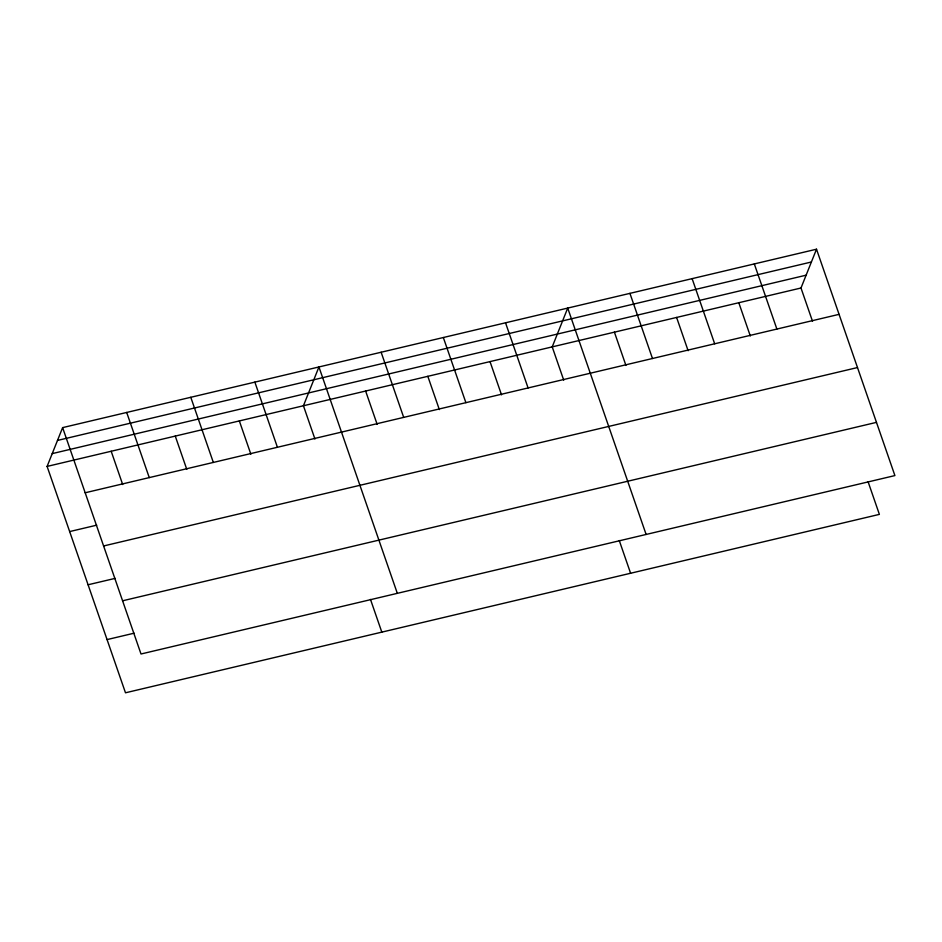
<?xml version="1.0" encoding="UTF-8"?>
<svg xmlns="http://www.w3.org/2000/svg" width="942" height="942" viewBox="0 0 942 942"><rect width="100%" height="100%" fill="white"/><g stroke="black" fill="none" stroke-linecap="round" stroke-linejoin="round"><path stroke-width="1.41" d="M868.053 481.633L879.381 514.379L125.486 692.794L47.1 466.42L62.619 427.621L816.514 249.206L894.9 475.58L141.006 653.995L62.619 427.621M812.51 321.269L800.994 288.005L816.514 249.206M57.497 440.432L811.392 262.006M52.222 453.62L806.116 275.194M47.1 466.42L800.994 288.005M85.169 492.772L839.075 314.345M69.661 531.571L96.72 525.165M103.596 545.971L857.491 367.557M88.077 584.77L115.136 578.376M122.578 600.796L876.472 422.369M107.07 639.594L134.117 633.189M754.318 263.925L776.879 329.064M738.799 302.723L750.315 335.988M692.123 278.644L714.672 343.783M676.603 317.442L688.119 350.707M629.927 293.362L652.476 358.502M614.408 332.161L625.924 365.425M646.118 534.455L567.72 308.081L552.212 346.88L563.728 380.144M619.259 540.508L630.598 573.254M505.524 322.8L528.085 387.951M490.017 361.598L501.533 394.863M443.329 337.519L465.89 402.67M427.821 376.317L439.337 409.582M381.133 352.237L403.694 417.388M365.626 391.036L377.141 424.312M397.324 593.33L318.938 366.956L303.43 405.755L314.946 439.031M370.477 599.395L381.816 632.129M254.858 382.122L277.419 447.273M239.339 420.921L250.866 454.197M190.779 397.288L213.339 462.44M175.259 436.087L186.787 469.363M126.699 412.455L149.26 477.606M111.18 451.253L122.695 484.529"/></g></svg>
